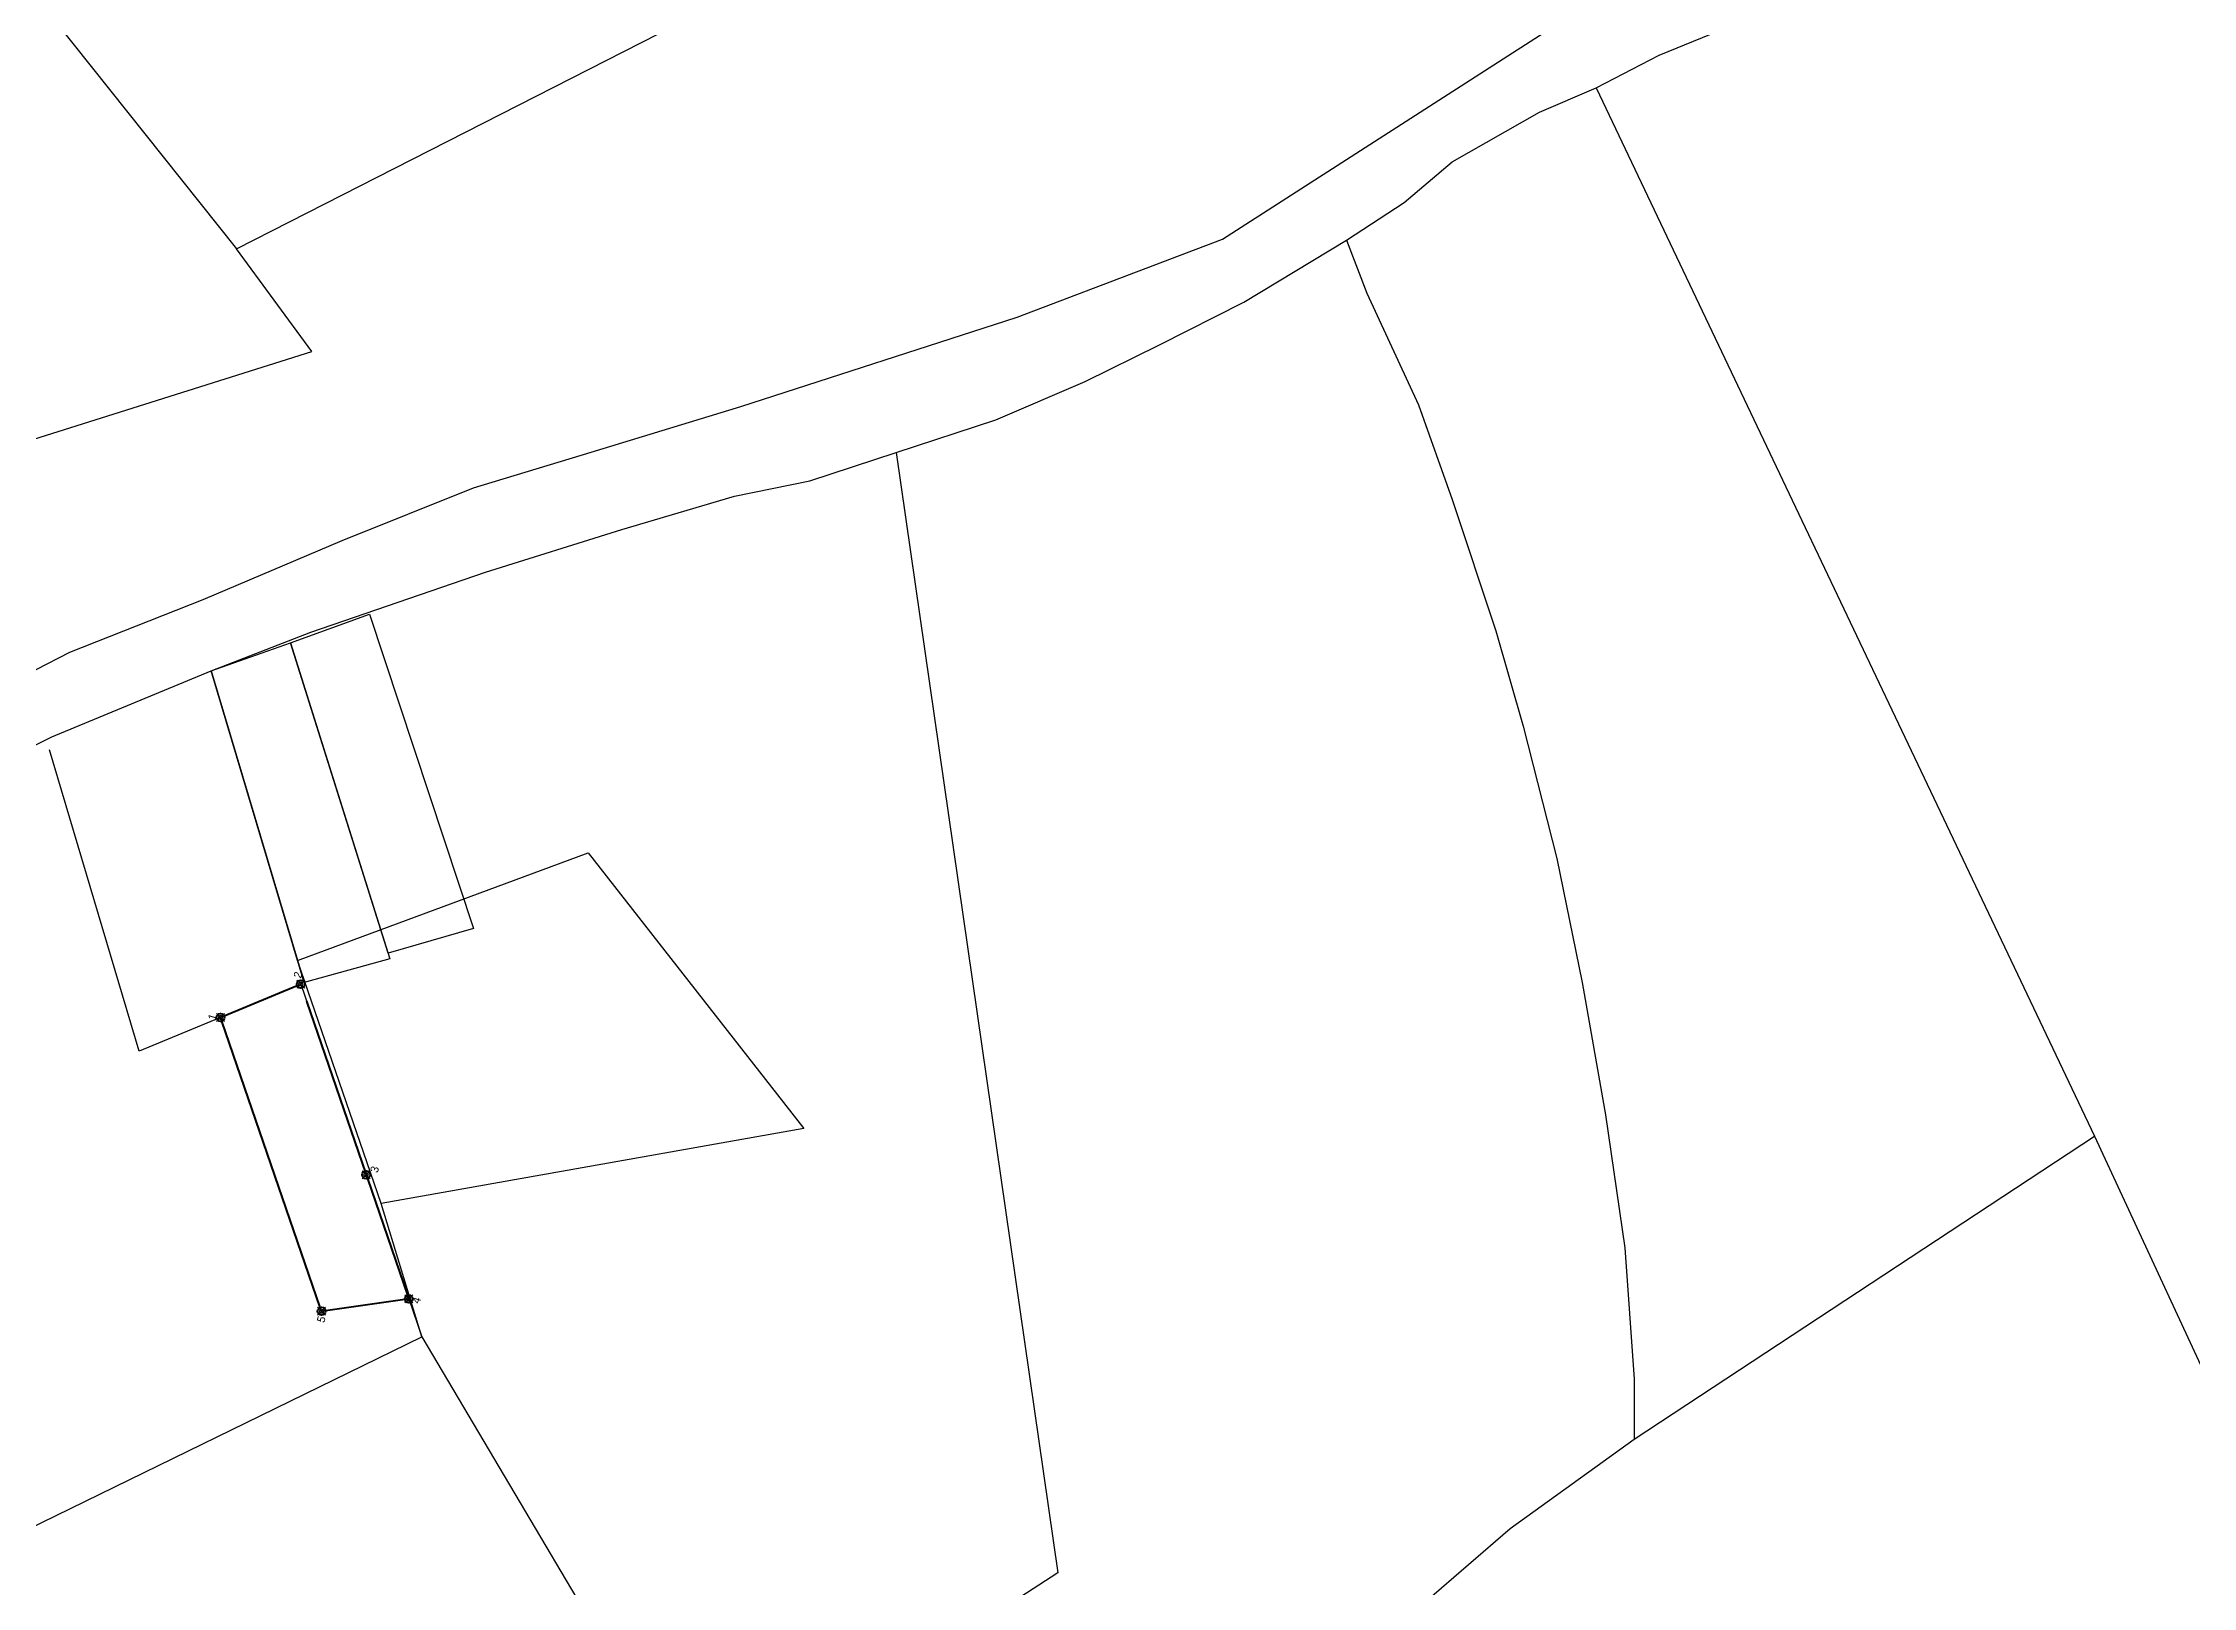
# Model space of a CAD drawing. Header units: millimetres. Extents: x 150192 to 154662, y -198734 to -196104.
# Drawn here: x 152225 to 152493.7, y -197394.2 to -197201.2 of the extents above; entities that cross this region are included whole.
import ezdxf
from ezdxf.enums import TextEntityAlignment as Align

# ---------------------------------------------------------------- set-up
doc = ezdxf.new("R2010")
doc.units = ezdxf.units.MM
doc.header["$PDMODE"] = 35
doc.header["$PDSIZE"] = 0.5
doc.layers.add('2', color=7, linetype='Continuous')
doc.layers.add('CVL_CUADCON_LIN', color=8, linetype='Continuous')
doc.styles.get("Standard").update_dxf_attribs({"font": 'TCCM____.TTF'})

msp = doc.modelspace()

# ---------------------------------------------------------------- linework, layer by layer
at = {"color": 1, "lineweight": 40}
for points in [[(152247.66823, -197322.82883), (152256.7666, -197319.05489)], [(152259.66918, -197359.28881), (152247.36888, -197323.49327)], [(152257.96386, -197321.00793), (152265.81361, -197343.8994)], [(152265.56476, -197343.17369), (152270.56009, -197357.74101)], [(152270.22725, -197358.28433), (152260.32669, -197359.69132)]]:
    msp.add_lwpolyline(points, dxfattribs=at)
for centre in [(152257.22845, -197318.86332), (152247.20639, -197323.02041), (152265.40257, -197342.70073), (152270.72228, -197358.21398), (152259.83167, -197359.76167)]:
    msp.add_circle(centre, 0.5, dxfattribs=at)
at = {"color": 1}
for p in [(152257.22845, -197318.86332), (152247.20639, -197323.02041), (152265.40257, -197342.70073), (152270.72228, -197358.21398), (152259.83167, -197359.76167)]:
    msp.add_point(p, dxfattribs=at)
at = {"layer": '2', "color": 1, "linetype": 'Continuous'}
for p, q in [((152187.35013, -197149.37663), (152249.21313, -197226.93763)), ((152249.21313, -197226.93763), (152312.97113, -197194.43363)), ((152419.15513, -197206.81563), (152481.40513, -197337.88463)), ((152256.84313, -197315.90963), (152246.04313, -197279.68163)), ((152267.26113, -197346.29063), (152256.84313, -197315.90963)), ((152423.87213, -197375.72963), (152481.40513, -197337.88463)), ((152481.40513, -197337.88463), (152543.65513, -197472.25763)), ((152272.34413, -197362.94363), (152267.26113, -197346.29063)), ((152210.23713, -197393.28763), (152272.34413, -197362.94363)), ((152272.34413, -197362.94363), (152307.27813, -197421.80663))]:
    msp.add_line(p, q, dxfattribs=at)
for points in [[(152211.49713, -197286.01863), (152228.38813, -197277.38463), (152245.02613, -197270.78363), (152262.42713, -197263.42163), (152278.81113, -197256.82063), (152293.54413, -197252.37963), (152312.21413, -197246.66963), (152346.76013, -197235.50263), (152372.41613, -197225.72963), (152430.45713, -197188.39263), (152430.33013, -197180.89363), (152430.45513, -197168.56463), (152429.43813, -197156.49063), (152428.29413, -197144.79663), (152426.89513, -197134.50163), (152425.37013, -197120.90063)], [(152419.15513, -197206.81563), (152427.02913, -197202.75263), (152437.82513, -197198.30963), (152448.62113, -197194.62963), (152460.43313, -197191.33063), (152474.27713, -197187.39763), (152483.04013, -197185.24163), (152492.94713, -197184.10263), (152501.20313, -197182.32763)], [(152387.91213, -197225.86463), (152395.15113, -197221.16563), (152401.12013, -197216.08463), (152412.04313, -197209.86263), (152419.15513, -197206.81563)], [(152331.64813, -197252.39863), (152344.09413, -197248.33863), (152355.27113, -197243.51463), (152364.54313, -197238.94363), (152375.08413, -197233.61063), (152387.91213, -197225.86463)], [(152387.91213, -197225.86463), (152390.45313, -197232.47463), (152396.93213, -197246.45863), (152401.12413, -197258.28063), (152406.58813, -197274.67863), (152410.01813, -197286.62763), (152414.21113, -197303.15263), (152417.38813, -197318.66063), (152420.31113, -197335.18463), (152422.72613, -197351.83563), (152423.87113, -197368.23163), (152423.87213, -197375.72963)], [(152190.53713, -197261.22363), (152258.61413, -197239.77963), (152249.21313, -197226.93763)], [(152246.04313, -197279.68163), (152258.49013, -197274.85763), (152280.33613, -197267.37063), (152297.35513, -197262.04063), (152311.45313, -197257.85363), (152320.85213, -197255.95263), (152331.64813, -197252.39863)], [(152331.64813, -197252.39863), (152351.85713, -197392.47063), (152328.36113, -197407.70963)], [(152179.74613, -197312.05763), (152186.73113, -197307.48563), (152201.46413, -197299.73963), (152215.56213, -197293.13863), (152226.10313, -197287.93263), (152246.04313, -197279.68163)], [(152256.84313, -197315.90963), (152293.16813, -197302.45563), (152320.09813, -197336.91263), (152267.26113, -197346.29063)], [(152392.12113, -197401.13363), (152397.96313, -197395.92563), (152408.37713, -197386.90663), (152423.87213, -197375.72963)]]:
    msp.add_lwpolyline(points, dxfattribs=at)
at = {"layer": 'CVL_CUADCON_LIN', "color": 1, "ltscale": 0.5, "flags": 128}
for points in [[(152265.81084, -197272.59559), (152278.83068, -197311.895), (152268.16274, -197314.99774), (152255.954, -197276.21395)], [(152255.954, -197276.21395), (152265.81084, -197272.59559), (152278.83068, -197311.895), (152268.16274, -197314.99774)], [(152255.954, -197276.21395), (152268.37319, -197315.70729), (152257.65918, -197318.64703), (152246.04313, -197279.68163)], [(152247.20639, -197323.02041), (152257.22845, -197318.86332), (152265.40257, -197342.70073), (152270.72228, -197358.21398), (152259.83167, -197359.76167)]]:
    msp.add_lwpolyline(points, close=True, dxfattribs=at)
for points in [[(152246.04313, -197279.68163), (152257.65918, -197318.64703)], [(152237.0458, -197327.23495), (152225.81828, -197289.57286)], [(152247.20639, -197323.02041), (152237.0458, -197327.23495)], [(152270.72228, -197358.21398), (152272.34413, -197362.94363)]]:
    msp.add_lwpolyline(points, dxfattribs=at)

# ---------------------------------------------------------------- texts
at = {"color": 1}
msp.add_text('2', height=1, rotation=72.7160054, dxfattribs=at).set_placement((152257.63956, -197317.9517), align=Align.BOTTOM_CENTER)
msp.add_text('1', height=1, rotation=72.7160054, dxfattribs=at).set_placement((152246.29465, -197322.60967), align=Align.MIDDLE_RIGHT)
for s, p in [('3', (152266.34847, -197342.37631)), ('4', (152271.57499, -197358.73631))]:
    msp.add_text(s, height=1, rotation=72.7160054, dxfattribs=at).set_placement(p, align=Align.MIDDLE_LEFT)
msp.add_text('5', height=1, rotation=72.7160054, dxfattribs=at).set_placement((152259.30959, -197360.61457), align=Align.TOP_CENTER)

doc.saveas('drawing.dxf')
